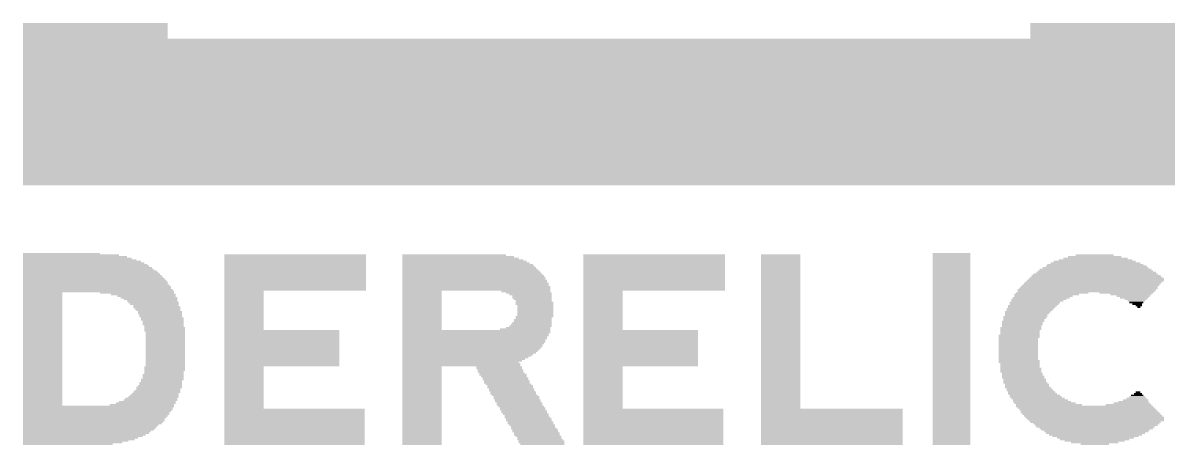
# Model space of a CAD drawing. Extents: x -0.1 to 54.1, y -0.1 to 65.1.
# Drawn here: x 11.67 to 26.31, y 27.13 to 32.49 of the extents above; entities that cross this region are included whole.
import ezdxf

# ---------------------------------------------------------------- set-up
doc = ezdxf.new("R2010")
doc.units = 0
doc.layers.add('21', color=253, linetype='CONTINUOUS')

# ---------------------------------------------------------------- blocks, each defined once
blk = doc.blocks.new('RECT')
blk.add_solid([(-0.5, -0.5), (0.5, -0.5), (-0.5, 0.5), (0.5, 0.5)])

msp = doc.modelspace()

# ---------------------------------------------------------------- block references
at = {"layer": '21', "yscale": 0.02}
for p, xscale in [((12.59, 32.48), 1.84), ((12.59, 32.46), 1.84), ((12.59, 32.44), 1.84), ((12.59, 32.42), 1.84), ((12.59, 32.4), 1.84), ((12.59, 32.38), 1.84), ((12.59, 32.36), 1.84), ((25.39, 32.48), 1.84), ((25.39, 32.46), 1.84), ((25.39, 32.44), 1.84), ((25.39, 32.42), 1.84), ((25.39, 32.4), 1.84), ((25.39, 32.38), 1.84), ((25.39, 32.36), 1.84), ((12.59, 32.34), 1.84), ((12.59, 32.32), 1.84), ((12.59, 32.3), 1.84), ((18.99, 32.28), 14.64), ((18.99, 32.26), 14.64), ((18.99, 32.24), 14.64), ((18.99, 32.22), 14.64), ((18.99, 32.2), 14.64), ((25.39, 32.34), 1.84), ((25.39, 32.32), 1.84), ((25.39, 32.3), 1.84), ((18.99, 32.18), 14.64), ((18.99, 32.16), 14.64), ((18.99, 32.14), 14.64), ((18.99, 32.12), 14.64), ((18.99, 32.1), 14.64), ((18.99, 32.08), 14.64), ((18.99, 32.06), 14.64), ((18.99, 32.04), 14.64), ((18.99, 32.02), 14.64), ((18.99, 32), 14.64), ((18.99, 31.98), 14.64), ((18.99, 31.96), 14.64), ((18.99, 31.94), 14.64), ((18.99, 31.92), 14.64), ((18.99, 31.9), 14.64), ((18.99, 31.88), 14.64), ((18.99, 31.86), 14.64), ((18.99, 31.84), 14.64), ((18.99, 31.82), 14.64), ((18.99, 31.8), 14.64), ((18.99, 31.78), 14.64), ((18.99, 31.76), 14.64), ((18.99, 31.74), 14.64), ((18.99, 31.72), 14.64), ((18.99, 31.7), 14.64), ((18.99, 31.68), 14.64), ((18.99, 31.66), 14.64), ((18.99, 31.64), 14.64), ((18.99, 31.62), 14.64), ((18.99, 31.6), 14.64), ((18.99, 31.58), 14.64), ((18.99, 31.56), 14.64), ((18.99, 31.54), 14.64), ((18.99, 31.52), 14.64), ((18.99, 31.5), 14.64), ((18.99, 31.48), 14.64), ((18.99, 31.46), 14.64), ((18.99, 31.44), 14.64), ((18.99, 31.42), 14.64), ((18.99, 31.4), 14.64), ((18.99, 31.38), 14.64), ((18.99, 31.36), 14.64), ((18.99, 31.34), 14.64), ((18.99, 31.32), 14.64), ((18.99, 31.3), 14.64), ((18.99, 31.28), 14.64), ((18.99, 31.26), 14.64), ((18.99, 31.24), 14.64), ((18.99, 31.22), 14.64), ((18.99, 31.2), 14.64), ((18.99, 31.18), 14.64), ((18.99, 31.16), 14.64), ((18.99, 31.14), 14.64), ((18.99, 31.12), 14.64), ((18.99, 31.1), 14.64), ((18.99, 31.08), 14.64), ((18.99, 31.06), 14.64), ((18.99, 31.04), 14.64), ((18.99, 31.02), 14.64), ((18.99, 31), 14.64), ((18.99, 30.98), 14.64), ((18.99, 30.96), 14.64), ((18.99, 30.94), 14.64), ((18.99, 30.92), 14.64), ((18.99, 30.9), 14.64), ((18.99, 30.88), 14.64), ((18.99, 30.86), 14.64), ((18.99, 30.84), 14.64), ((18.99, 30.82), 14.64), ((18.99, 30.8), 14.64), ((18.99, 30.78), 14.64), ((18.99, 30.76), 14.64), ((18.99, 30.74), 14.64), ((18.99, 30.72), 14.64), ((18.99, 30.7), 14.64), ((18.99, 30.68), 14.64), ((18.99, 30.66), 14.64), ((18.99, 30.64), 14.64), ((18.99, 30.62), 14.64), ((18.99, 30.6), 14.64), ((18.99, 30.58), 14.64), ((18.99, 30.56), 14.64), ((18.99, 30.54), 14.64), ((18.99, 30.52), 14.64), ((18.99, 30.5), 14.64), ((18.99, 30.48), 14.64), ((18.99, 30.46), 14.64), ((18.99, 30.44), 14.64), ((12.16, 29.56), 0.98), ((12.28, 29.54), 1.22), ((12.33, 29.52), 1.32), ((12.36, 29.5), 1.38), ((12.39, 29.48), 1.44), ((12.42, 29.46), 1.5), ((12.44, 29.44), 1.54), ((12.46, 29.42), 1.58), ((15.13, 29.54), 1.8), ((15.13, 29.52), 1.8), ((15.13, 29.5), 1.8), ((15.13, 29.48), 1.8), ((15.13, 29.46), 1.8), ((15.13, 29.44), 1.8), ((15.13, 29.42), 1.8), ((17.15, 29.54), 1.32), ((17.2, 29.52), 1.42), ((17.23, 29.5), 1.48), ((17.26, 29.48), 1.54), ((17.28, 29.46), 1.58), ((17.3, 29.44), 1.62), ((17.32, 29.42), 1.66), ((19.69, 29.54), 1.8), ((19.69, 29.52), 1.8), ((19.69, 29.5), 1.8), ((19.69, 29.48), 1.8), ((19.69, 29.46), 1.8), ((19.69, 29.44), 1.8), ((19.69, 29.42), 1.8), ((21.3, 29.54), 0.5), ((21.3, 29.52), 0.5), ((21.3, 29.5), 0.5), ((21.3, 29.48), 0.5), ((21.3, 29.46), 0.5), ((21.3, 29.44), 0.5), ((21.3, 29.42), 0.5), ((23.47, 29.56), 0.48), ((23.47, 29.54), 0.48), ((23.47, 29.52), 0.48), ((23.47, 29.5), 0.48), ((23.47, 29.48), 0.48), ((23.47, 29.46), 0.48), ((23.47, 29.44), 0.48), ((23.47, 29.42), 0.48), ((25.3, 29.42), 1.22), ((25.3, 29.44), 1.14), ((25.29, 29.46), 1.04), ((25.3, 29.48), 0.94), ((25.3, 29.5), 0.82), ((25.29, 29.52), 0.68), ((25.29, 29.54), 0.48), ((12.47, 29.4), 1.6), ((12.49, 29.38), 1.64), ((12.5, 29.36), 1.66), ((12.52, 29.34), 1.7), ((12.53, 29.32), 1.72), ((12.54, 29.3), 1.74), ((12.55, 29.28), 1.76), ((15.13, 29.4), 1.8), ((15.13, 29.38), 1.8), ((15.13, 29.36), 1.8), ((15.13, 29.34), 1.8), ((15.13, 29.32), 1.8), ((15.13, 29.3), 1.8), ((15.13, 29.28), 1.8), ((17.33, 29.4), 1.68), ((17.34, 29.38), 1.7), ((17.35, 29.36), 1.72), ((17.36, 29.34), 1.74), ((17.37, 29.32), 1.76), ((17.38, 29.3), 1.78), ((17.39, 29.28), 1.8), ((19.69, 29.4), 1.8), ((19.69, 29.38), 1.8), ((19.69, 29.36), 1.8), ((19.69, 29.34), 1.8), ((19.69, 29.32), 1.8), ((19.69, 29.3), 1.8), ((19.69, 29.28), 1.8), ((21.3, 29.4), 0.5), ((21.3, 29.38), 0.5), ((21.3, 29.36), 0.5), ((21.3, 29.34), 0.5), ((21.3, 29.32), 0.5), ((21.3, 29.3), 0.5), ((21.3, 29.28), 0.5), ((23.47, 29.4), 0.48), ((23.47, 29.38), 0.48), ((23.47, 29.36), 0.48), ((23.47, 29.34), 0.48), ((23.47, 29.32), 0.48), ((23.47, 29.3), 0.48), ((23.47, 29.28), 0.48), ((25.31, 29.28), 1.64), ((25.3, 29.3), 1.58), ((25.31, 29.32), 1.52), ((25.3, 29.34), 1.46), ((25.3, 29.36), 1.42), ((25.3, 29.38), 1.34), ((25.31, 29.4), 1.28), ((12.56, 29.26), 1.78), ((12.57, 29.24), 1.8), ((12.58, 29.22), 1.82), ((12.59, 29.2), 1.84), ((12.59, 29.18), 1.84), ((12.6, 29.16), 1.86), ((12.61, 29.14), 1.88), ((15.13, 29.26), 1.8), ((15.13, 29.24), 1.8), ((15.13, 29.22), 1.8), ((15.13, 29.2), 1.8), ((15.13, 29.18), 1.8), ((15.13, 29.16), 1.8), ((15.13, 29.14), 1.8), ((17.4, 29.26), 1.82), ((17.4, 29.24), 1.82), ((17.41, 29.22), 1.84), ((17.41, 29.2), 1.84), ((17.42, 29.18), 1.86), ((17.42, 29.16), 1.86), ((17.43, 29.14), 1.88), ((19.69, 29.26), 1.8), ((19.69, 29.24), 1.8), ((19.69, 29.22), 1.8), ((19.69, 29.2), 1.8), ((19.69, 29.18), 1.8), ((19.69, 29.16), 1.8), ((19.69, 29.14), 1.8), ((21.3, 29.26), 0.5), ((21.3, 29.24), 0.5), ((21.3, 29.22), 0.5), ((21.3, 29.2), 0.5), ((21.3, 29.18), 0.5), ((21.3, 29.16), 0.5), ((21.3, 29.14), 0.5), ((23.47, 29.26), 0.48), ((23.47, 29.24), 0.48), ((23.47, 29.22), 0.48), ((23.47, 29.2), 0.48), ((23.47, 29.18), 0.48), ((23.47, 29.16), 0.48), ((23.47, 29.14), 0.48), ((25.22, 29.14), 1.74), ((25.24, 29.16), 1.74), ((25.26, 29.18), 1.74), ((25.28, 29.2), 1.74), ((25.3, 29.22), 1.74), ((25.31, 29.24), 1.72), ((25.31, 29.26), 1.68), ((12.61, 29.12), 1.88), ((12.62, 29.1), 1.9), ((12.63, 29.08), 1.92), ((11.92, 29.06), 0.5), ((11.92, 29.04), 0.5), ((11.92, 29.02), 0.5), ((11.92, 29), 0.5), ((11.92, 28.98), 0.5), ((13.12, 29.06), 0.94), ((13.2, 29.04), 0.82), ((13.24, 29.02), 0.74), ((13.27, 29), 0.72), ((13.29, 28.98), 0.68), ((15.13, 29.12), 1.8), ((15.13, 29.1), 1.8), ((14.48, 29.08), 0.5), ((14.48, 29.06), 0.5), ((14.48, 29.04), 0.5), ((14.48, 29.02), 0.5), ((14.48, 29), 0.5), ((14.48, 28.98), 0.5), ((17.43, 29.12), 1.88), ((17.43, 29.1), 1.88), ((16.74, 29.08), 0.5), ((16.74, 29.06), 0.5), ((16.74, 29.04), 0.5), ((16.74, 29.02), 0.5), ((16.74, 29), 0.5), ((16.74, 28.98), 0.5), ((18.06, 29.08), 0.62), ((18.1, 29.06), 0.58), ((18.12, 29.04), 0.54), ((18.14, 29.02), 0.5), ((18.14, 29), 0.5), ((18.15, 28.98), 0.48), ((19.69, 29.12), 1.8), ((19.69, 29.1), 1.8), ((19.04, 29.08), 0.5), ((19.04, 29.06), 0.5), ((19.04, 29.04), 0.5), ((19.04, 29.02), 0.5), ((19.04, 29), 0.5), ((19.04, 28.98), 0.5), ((21.3, 29.12), 0.5), ((21.3, 29.1), 0.5), ((21.3, 29.08), 0.5), ((21.3, 29.06), 0.5), ((21.3, 29.04), 0.5), ((21.3, 29.02), 0.5), ((21.3, 29), 0.5), ((21.3, 28.98), 0.5), ((23.47, 29.12), 0.48), ((23.47, 29.1), 0.48), ((23.47, 29.08), 0.48), ((23.47, 29.06), 0.48), ((23.47, 29.04), 0.48), ((23.47, 29.02), 0.48), ((23.47, 29), 0.48), ((23.47, 28.98), 0.48), ((24.58, 28.98), 0.7), ((24.61, 29), 0.72), ((24.68, 29.04), 0.82), ((24.64, 29.02), 0.74), ((24.75, 29.06), 0.92), ((25.19, 29.1), 1.76), ((25.18, 29.08), 1.74), ((25.21, 29.12), 1.76), ((25.69, 29.06), 0.68), ((25.75, 29.04), 0.52), ((25.78, 29.02), 0.42), ((25.79, 29), 0.36), ((25.81, 28.98), 0.28), ((11.92, 28.96), 0.5), ((11.92, 28.94), 0.5), ((11.92, 28.92), 0.5), ((11.92, 28.9), 0.5), ((11.92, 28.88), 0.5), ((11.92, 28.86), 0.5), ((11.92, 28.84), 0.5), ((13.31, 28.96), 0.64), ((13.33, 28.94), 0.64), ((13.34, 28.92), 0.62), ((13.36, 28.9), 0.58), ((13.37, 28.88), 0.6), ((13.38, 28.86), 0.58), ((13.39, 28.84), 0.56), ((14.48, 28.96), 0.5), ((14.48, 28.94), 0.5), ((14.48, 28.92), 0.5), ((14.48, 28.9), 0.5), ((14.48, 28.88), 0.5), ((14.48, 28.86), 0.5), ((14.48, 28.84), 0.5), ((16.74, 28.96), 0.5), ((16.74, 28.94), 0.5), ((16.74, 28.92), 0.5), ((16.74, 28.9), 0.5), ((16.74, 28.88), 0.5), ((16.74, 28.86), 0.5), ((16.74, 28.84), 0.5), ((18.16, 28.96), 0.46), ((18.17, 28.94), 0.48), ((18.17, 28.92), 0.48), ((18.18, 28.9), 0.46), ((18.18, 28.88), 0.46), ((18.18, 28.86), 0.46), ((18.18, 28.84), 0.46), ((19.04, 28.96), 0.5), ((19.04, 28.94), 0.5), ((19.04, 28.92), 0.5), ((19.04, 28.9), 0.5), ((19.04, 28.88), 0.5), ((19.04, 28.86), 0.5), ((19.04, 28.84), 0.5), ((21.3, 28.96), 0.5), ((21.3, 28.94), 0.5), ((21.3, 28.92), 0.5), ((21.3, 28.9), 0.5), ((21.3, 28.88), 0.5), ((21.3, 28.86), 0.5), ((21.3, 28.84), 0.5), ((23.47, 28.96), 0.48), ((23.47, 28.94), 0.48), ((23.47, 28.92), 0.48), ((23.47, 28.9), 0.48), ((23.47, 28.88), 0.48), ((23.47, 28.86), 0.48), ((23.47, 28.84), 0.48), ((24.47, 28.86), 0.6), ((24.46, 28.84), 0.58), ((24.5, 28.9), 0.62), ((24.49, 28.88), 0.6), ((24.53, 28.94), 0.64), ((24.52, 28.92), 0.62), ((24.56, 28.96), 0.66), ((25.82, 28.96), 0.22), ((25.82, 28.94), 0.18), ((25.83, 28.92), 0.12), ((25.85, 28.9), 0.08), ((25.85, 28.88), 0.04), ((11.92, 28.82), 0.5), ((11.92, 28.8), 0.5), ((11.92, 28.78), 0.5), ((11.92, 28.76), 0.5), ((11.92, 28.74), 0.5), ((11.92, 28.72), 0.5), ((11.92, 28.7), 0.5), ((13.41, 28.82), 0.56), ((13.41, 28.8), 0.56), ((13.42, 28.78), 0.54), ((13.42, 28.76), 0.54), ((13.44, 28.74), 0.54), ((13.44, 28.72), 0.54), ((13.45, 28.7), 0.52), ((14.48, 28.82), 0.5), ((14.48, 28.8), 0.5), ((14.48, 28.78), 0.5), ((14.48, 28.76), 0.5), ((14.48, 28.74), 0.5), ((14.48, 28.72), 0.5), ((14.48, 28.7), 0.5), ((16.74, 28.82), 0.5), ((16.74, 28.8), 0.5), ((16.74, 28.78), 0.5), ((16.74, 28.76), 0.5), ((16.74, 28.74), 0.5), ((16.74, 28.72), 0.5), ((16.74, 28.7), 0.5), ((18.15, 28.72), 0.48), ((18.15, 28.7), 0.48), ((18.17, 28.76), 0.48), ((18.16, 28.74), 0.46), ((18.18, 28.82), 0.46), ((18.18, 28.8), 0.46), ((18.18, 28.78), 0.46), ((19.04, 28.82), 0.5), ((19.04, 28.8), 0.5), ((19.04, 28.78), 0.5), ((19.04, 28.76), 0.5), ((19.04, 28.74), 0.5), ((19.04, 28.72), 0.5), ((19.04, 28.7), 0.5), ((21.3, 28.82), 0.5), ((21.3, 28.8), 0.5), ((21.3, 28.78), 0.5), ((21.3, 28.76), 0.5), ((21.3, 28.74), 0.5), ((21.3, 28.72), 0.5), ((21.3, 28.7), 0.5), ((23.47, 28.82), 0.48), ((23.47, 28.8), 0.48), ((23.47, 28.78), 0.48), ((23.47, 28.76), 0.48), ((23.47, 28.74), 0.48), ((23.47, 28.72), 0.48), ((23.47, 28.7), 0.48), ((24.38, 28.7), 0.54), ((24.41, 28.76), 0.56), ((24.4, 28.74), 0.54), ((24.39, 28.72), 0.52), ((24.44, 28.82), 0.58), ((24.43, 28.8), 0.56), ((24.42, 28.78), 0.54), ((11.92, 28.68), 0.5), ((11.92, 28.66), 0.5), ((11.92, 28.64), 0.5), ((11.92, 28.62), 0.5), ((11.92, 28.6), 0.5), ((11.92, 28.58), 0.5), ((11.92, 28.56), 0.5), ((11.92, 28.54), 0.5), ((13.45, 28.68), 0.52), ((13.45, 28.66), 0.52), ((13.46, 28.64), 0.5), ((13.47, 28.62), 0.52), ((13.47, 28.6), 0.52), ((13.47, 28.58), 0.52), ((13.48, 28.56), 0.5), ((13.48, 28.54), 0.5), ((14.48, 28.68), 0.5), ((14.48, 28.66), 0.5), ((14.48, 28.64), 0.5), ((14.48, 28.62), 0.5), ((14.48, 28.6), 0.5), ((14.96, 28.58), 1.46), ((14.96, 28.56), 1.46), ((14.96, 28.54), 1.46), ((16.74, 28.68), 0.5), ((16.74, 28.66), 0.5), ((16.74, 28.64), 0.5), ((16.74, 28.62), 0.5), ((16.74, 28.6), 0.5), ((17.43, 28.58), 1.88), ((17.43, 28.56), 1.88), ((17.42, 28.54), 1.86), ((18.05, 28.6), 0.64), ((18.09, 28.62), 0.56), ((18.12, 28.64), 0.54), ((18.13, 28.66), 0.52), ((18.14, 28.68), 0.5), ((19.04, 28.68), 0.5), ((19.04, 28.66), 0.5), ((19.04, 28.64), 0.5), ((19.04, 28.62), 0.5), ((19.04, 28.6), 0.5), ((19.52, 28.58), 1.46), ((19.52, 28.56), 1.46), ((19.52, 28.54), 1.46), ((21.3, 28.68), 0.5), ((21.3, 28.66), 0.5), ((21.3, 28.64), 0.5), ((21.3, 28.62), 0.5), ((21.3, 28.6), 0.5), ((21.3, 28.58), 0.5), ((21.3, 28.56), 0.5), ((21.3, 28.54), 0.5), ((23.47, 28.68), 0.48), ((23.47, 28.66), 0.48), ((23.47, 28.64), 0.48), ((23.47, 28.62), 0.48), ((23.47, 28.6), 0.48), ((23.47, 28.58), 0.48), ((23.47, 28.56), 0.48), ((23.47, 28.54), 0.48), ((24.35, 28.62), 0.52), ((24.35, 28.6), 0.52), ((24.34, 28.58), 0.5), ((24.34, 28.56), 0.5), ((24.34, 28.54), 0.5), ((24.37, 28.68), 0.52), ((24.37, 28.66), 0.52), ((24.36, 28.64), 0.5), ((11.92, 28.52), 0.5), ((11.92, 28.5), 0.5), ((11.92, 28.48), 0.5), ((11.92, 28.46), 0.5), ((11.92, 28.44), 0.5), ((11.92, 28.42), 0.5), ((11.92, 28.4), 0.5), ((13.48, 28.52), 0.5), ((13.48, 28.5), 0.5), ((13.48, 28.48), 0.5), ((13.48, 28.46), 0.5), ((13.48, 28.44), 0.5), ((13.48, 28.42), 0.5), ((13.48, 28.4), 0.5), ((14.96, 28.52), 1.46), ((14.96, 28.5), 1.46), ((14.96, 28.48), 1.46), ((14.96, 28.46), 1.46), ((14.96, 28.44), 1.46), ((14.96, 28.42), 1.46), ((14.96, 28.4), 1.46), ((17.42, 28.52), 1.86), ((17.41, 28.5), 1.84), ((17.41, 28.48), 1.84), ((17.4, 28.46), 1.82), ((17.4, 28.44), 1.82), ((17.39, 28.42), 1.8), ((17.38, 28.4), 1.78), ((19.52, 28.52), 1.46), ((19.52, 28.5), 1.46), ((19.52, 28.48), 1.46), ((19.52, 28.46), 1.46), ((19.52, 28.44), 1.46), ((19.52, 28.42), 1.46), ((19.52, 28.4), 1.46), ((21.3, 28.52), 0.5), ((21.3, 28.5), 0.5), ((21.3, 28.48), 0.5), ((21.3, 28.46), 0.5), ((21.3, 28.44), 0.5), ((21.3, 28.42), 0.5), ((21.3, 28.4), 0.5), ((23.47, 28.52), 0.48), ((23.47, 28.5), 0.48), ((23.47, 28.48), 0.48), ((23.47, 28.46), 0.48), ((23.47, 28.44), 0.48), ((23.47, 28.42), 0.48), ((23.47, 28.4), 0.48), ((24.33, 28.52), 0.52), ((24.33, 28.5), 0.52), ((24.32, 28.48), 0.5), ((24.32, 28.46), 0.5), ((24.32, 28.44), 0.5), ((24.32, 28.42), 0.5), ((24.32, 28.4), 0.5), ((11.92, 28.38), 0.5), ((11.92, 28.36), 0.5), ((11.92, 28.34), 0.5), ((11.92, 28.32), 0.5), ((11.92, 28.3), 0.5), ((11.92, 28.28), 0.5), ((11.92, 28.26), 0.5), ((13.48, 28.38), 0.5), ((13.48, 28.36), 0.5), ((13.48, 28.34), 0.5), ((13.48, 28.32), 0.5), ((13.48, 28.3), 0.5), ((13.48, 28.28), 0.5), ((13.48, 28.26), 0.5), ((14.96, 28.38), 1.46), ((14.96, 28.36), 1.46), ((14.96, 28.34), 1.46), ((14.96, 28.32), 1.46), ((14.96, 28.3), 1.46), ((14.96, 28.28), 1.46), ((14.96, 28.26), 1.46), ((17.38, 28.38), 1.78), ((17.37, 28.36), 1.76), ((17.36, 28.34), 1.74), ((17.35, 28.32), 1.72), ((17.34, 28.3), 1.7), ((17.32, 28.28), 1.66), ((17.31, 28.26), 1.64), ((19.52, 28.38), 1.46), ((19.52, 28.36), 1.46), ((19.52, 28.34), 1.46), ((19.52, 28.32), 1.46), ((19.52, 28.3), 1.46), ((19.52, 28.28), 1.46), ((19.52, 28.26), 1.46), ((21.3, 28.38), 0.5), ((21.3, 28.36), 0.5), ((21.3, 28.34), 0.5), ((21.3, 28.32), 0.5), ((21.3, 28.3), 0.5), ((21.3, 28.28), 0.5), ((21.3, 28.26), 0.5), ((23.47, 28.38), 0.48), ((23.47, 28.36), 0.48), ((23.47, 28.34), 0.48), ((23.47, 28.32), 0.48), ((23.47, 28.3), 0.48), ((23.47, 28.28), 0.48), ((23.47, 28.26), 0.48), ((24.32, 28.38), 0.5), ((24.32, 28.36), 0.5), ((24.32, 28.34), 0.5), ((24.32, 28.32), 0.5), ((24.32, 28.3), 0.5), ((24.32, 28.28), 0.5), ((24.32, 28.26), 0.5), ((11.92, 28.24), 0.5), ((11.92, 28.22), 0.5), ((11.92, 28.2), 0.5), ((11.92, 28.18), 0.5), ((11.92, 28.16), 0.5), ((11.92, 28.14), 0.5), ((11.92, 28.12), 0.5), ((11.92, 28.1), 0.5), ((13.47, 28.12), 0.52), ((13.47, 28.1), 0.52), ((13.48, 28.24), 0.5), ((13.48, 28.22), 0.5), ((13.48, 28.2), 0.5), ((13.48, 28.18), 0.5), ((13.48, 28.16), 0.5), ((13.48, 28.14), 0.5), ((14.96, 28.24), 1.46), ((14.96, 28.22), 1.46), ((14.96, 28.2), 1.46), ((14.96, 28.18), 1.46), ((14.96, 28.16), 1.46), ((14.96, 28.14), 1.46), ((14.48, 28.12), 0.5), ((14.48, 28.1), 0.5), ((17.29, 28.24), 1.6), ((17.27, 28.22), 1.56), ((17.25, 28.2), 1.52), ((17.23, 28.18), 1.48), ((17.24, 28.16), 1.5), ((17.24, 28.14), 1.5), ((16.74, 28.12), 0.5), ((16.74, 28.1), 0.5), ((17.72, 28.12), 0.58), ((17.72, 28.1), 0.58), ((19.52, 28.24), 1.46), ((19.52, 28.22), 1.46), ((19.52, 28.2), 1.46), ((19.52, 28.18), 1.46), ((19.52, 28.16), 1.46), ((19.52, 28.14), 1.46), ((19.04, 28.12), 0.5), ((19.04, 28.1), 0.5), ((21.3, 28.24), 0.5), ((21.3, 28.22), 0.5), ((21.3, 28.2), 0.5), ((21.3, 28.18), 0.5), ((21.3, 28.16), 0.5), ((21.3, 28.14), 0.5), ((21.3, 28.12), 0.5), ((21.3, 28.1), 0.5), ((23.47, 28.24), 0.48), ((23.47, 28.22), 0.48), ((23.47, 28.2), 0.48), ((23.47, 28.18), 0.48), ((23.47, 28.16), 0.48), ((23.47, 28.14), 0.48), ((23.47, 28.12), 0.48), ((23.47, 28.1), 0.48), ((24.32, 28.24), 0.5), ((24.32, 28.22), 0.5), ((24.33, 28.2), 0.52), ((24.33, 28.18), 0.52), ((24.34, 28.16), 0.5), ((24.34, 28.14), 0.5), ((24.34, 28.12), 0.5), ((24.35, 28.1), 0.52), ((11.92, 28.08), 0.5), ((11.92, 28.06), 0.5), ((11.92, 28.04), 0.5), ((11.92, 28.02), 0.5), ((11.92, 28), 0.5), ((11.92, 27.98), 0.5), ((11.92, 27.96), 0.5), ((13.44, 27.96), 0.54), ((13.45, 28.02), 0.52), ((13.45, 28), 0.52), ((13.45, 27.98), 0.52), ((13.47, 28.08), 0.52), ((13.46, 28.06), 0.5), ((13.46, 28.04), 0.5), ((14.48, 28.08), 0.5), ((14.48, 28.06), 0.5), ((14.48, 28.04), 0.5), ((14.48, 28.02), 0.5), ((14.48, 28), 0.5), ((14.48, 27.98), 0.5), ((14.48, 27.96), 0.5), ((16.74, 28.08), 0.5), ((16.74, 28.06), 0.5), ((16.74, 28.04), 0.5), ((16.74, 28.02), 0.5), ((16.74, 28), 0.5), ((16.74, 27.98), 0.5), ((16.74, 27.96), 0.5), ((17.74, 28.08), 0.58), ((17.74, 28.06), 0.58), ((17.76, 28.04), 0.58), ((17.77, 28.02), 0.6), ((17.78, 28), 0.58), ((17.8, 27.98), 0.58), ((17.8, 27.96), 0.58), ((19.04, 28.08), 0.5), ((19.04, 28.06), 0.5), ((19.04, 28.04), 0.5), ((19.04, 28.02), 0.5), ((19.04, 28), 0.5), ((19.04, 27.98), 0.5), ((19.04, 27.96), 0.5), ((21.3, 28.08), 0.5), ((21.3, 28.06), 0.5), ((21.3, 28.04), 0.5), ((21.3, 28.02), 0.5), ((21.3, 28), 0.5), ((21.3, 27.98), 0.5), ((21.3, 27.96), 0.5), ((23.47, 28.08), 0.48), ((23.47, 28.06), 0.48), ((23.47, 28.04), 0.48), ((23.47, 28.02), 0.48), ((23.47, 28), 0.48), ((23.47, 27.98), 0.48), ((23.47, 27.96), 0.48), ((24.35, 28.08), 0.52), ((24.35, 28.06), 0.52), ((24.37, 28.04), 0.52), ((24.37, 28.02), 0.52), ((24.38, 28), 0.54), ((24.38, 27.98), 0.54), ((24.4, 27.96), 0.54), ((11.92, 27.94), 0.5), ((11.92, 27.92), 0.5), ((11.92, 27.9), 0.5), ((11.92, 27.88), 0.5), ((11.92, 27.86), 0.5), ((11.92, 27.84), 0.5), ((11.92, 27.82), 0.5), ((13.38, 27.82), 0.58), ((13.4, 27.86), 0.58), ((13.39, 27.84), 0.56), ((13.41, 27.88), 0.56), ((13.42, 27.92), 0.54), ((13.42, 27.9), 0.54), ((13.43, 27.94), 0.52), ((14.48, 27.94), 0.5), ((14.48, 27.92), 0.5), ((14.48, 27.9), 0.5), ((14.48, 27.88), 0.5), ((14.48, 27.86), 0.5), ((14.48, 27.84), 0.5), ((14.48, 27.82), 0.5), ((16.74, 27.94), 0.5), ((16.74, 27.92), 0.5), ((16.74, 27.9), 0.5), ((16.74, 27.88), 0.5), ((16.74, 27.86), 0.5), ((16.74, 27.84), 0.5), ((16.74, 27.82), 0.5), ((17.82, 27.94), 0.58), ((17.82, 27.92), 0.58), ((17.84, 27.9), 0.58), ((17.86, 27.88), 0.58), ((17.86, 27.86), 0.58), ((17.88, 27.84), 0.58), ((17.88, 27.82), 0.58), ((19.04, 27.94), 0.5), ((19.04, 27.92), 0.5), ((19.04, 27.9), 0.5), ((19.04, 27.88), 0.5), ((19.04, 27.86), 0.5), ((19.04, 27.84), 0.5), ((19.04, 27.82), 0.5), ((21.3, 27.94), 0.5), ((21.3, 27.92), 0.5), ((21.3, 27.9), 0.5), ((21.3, 27.88), 0.5), ((21.3, 27.86), 0.5), ((21.3, 27.84), 0.5), ((21.3, 27.82), 0.5), ((23.47, 27.94), 0.48), ((23.47, 27.92), 0.48), ((23.47, 27.9), 0.48), ((23.47, 27.88), 0.48), ((23.47, 27.86), 0.48), ((23.47, 27.84), 0.48), ((23.47, 27.82), 0.48), ((24.4, 27.94), 0.54), ((24.41, 27.92), 0.56), ((24.43, 27.9), 0.56), ((24.43, 27.88), 0.56), ((24.44, 27.86), 0.58), ((24.46, 27.84), 0.58), ((24.47, 27.82), 0.6), ((11.92, 27.8), 0.5), ((11.92, 27.78), 0.5), ((11.92, 27.76), 0.5), ((11.92, 27.74), 0.5), ((11.92, 27.72), 0.5), ((11.92, 27.7), 0.5), ((11.92, 27.68), 0.5), ((11.92, 27.66), 0.5), ((13.23, 27.66), 0.76), ((13.25, 27.68), 0.72), ((13.29, 27.7), 0.68), ((13.3, 27.72), 0.66), ((13.33, 27.74), 0.64), ((13.34, 27.76), 0.62), ((13.35, 27.78), 0.6), ((13.37, 27.8), 0.6), ((14.48, 27.8), 0.5), ((14.48, 27.78), 0.5), ((14.48, 27.76), 0.5), ((14.48, 27.74), 0.5), ((14.48, 27.72), 0.5), ((14.48, 27.7), 0.5), ((14.48, 27.68), 0.5), ((14.48, 27.66), 0.5), ((16.74, 27.8), 0.5), ((16.74, 27.78), 0.5), ((16.74, 27.76), 0.5), ((16.74, 27.74), 0.5), ((16.74, 27.72), 0.5), ((16.74, 27.7), 0.5), ((16.74, 27.68), 0.5), ((16.74, 27.66), 0.5), ((17.9, 27.8), 0.58), ((17.9, 27.78), 0.58), ((17.92, 27.76), 0.58), ((17.94, 27.74), 0.58), ((17.94, 27.72), 0.58), ((17.96, 27.7), 0.58), ((17.96, 27.68), 0.58), ((17.98, 27.66), 0.58), ((19.04, 27.8), 0.5), ((19.04, 27.78), 0.5), ((19.04, 27.76), 0.5), ((19.04, 27.74), 0.5), ((19.04, 27.72), 0.5), ((19.04, 27.7), 0.5), ((19.04, 27.68), 0.5), ((19.04, 27.66), 0.5), ((21.3, 27.8), 0.5), ((21.3, 27.78), 0.5), ((21.3, 27.76), 0.5), ((21.3, 27.74), 0.5), ((21.3, 27.72), 0.5), ((21.3, 27.7), 0.5), ((21.3, 27.68), 0.5), ((21.3, 27.66), 0.5), ((23.47, 27.8), 0.48), ((23.47, 27.78), 0.48), ((23.47, 27.76), 0.48), ((23.47, 27.74), 0.48), ((23.47, 27.72), 0.48), ((23.47, 27.7), 0.48), ((23.47, 27.68), 0.48), ((23.47, 27.66), 0.48), ((24.49, 27.8), 0.6), ((24.5, 27.78), 0.62), ((24.53, 27.76), 0.64), ((24.54, 27.74), 0.66), ((24.57, 27.72), 0.68), ((24.6, 27.7), 0.7), ((24.62, 27.68), 0.74), ((24.66, 27.66), 0.78), ((25.76, 27.66), 0.46), ((25.78, 27.68), 0.38), ((25.81, 27.7), 0.32), ((25.82, 27.72), 0.26), ((25.83, 27.74), 0.2), ((25.83, 27.76), 0.16), ((25.84, 27.78), 0.1), ((25.84, 27.8), 0.06), ((11.92, 27.64), 0.5), ((12.63, 27.62), 1.92), ((12.62, 27.6), 1.9), ((12.62, 27.58), 1.9), ((12.61, 27.56), 1.88), ((12.6, 27.54), 1.86), ((12.6, 27.52), 1.86), ((13.18, 27.64), 0.82), ((14.48, 27.64), 0.5), ((14.48, 27.62), 0.5), ((14.48, 27.6), 0.5), ((15.12, 27.58), 1.78), ((15.12, 27.56), 1.78), ((15.12, 27.54), 1.78), ((15.12, 27.52), 1.78), ((16.74, 27.64), 0.5), ((16.74, 27.62), 0.5), ((16.74, 27.6), 0.5), ((16.74, 27.58), 0.5), ((16.74, 27.56), 0.5), ((16.74, 27.54), 0.5), ((16.74, 27.52), 0.5), ((17.98, 27.64), 0.58), ((18, 27.62), 0.58), ((18.02, 27.6), 0.58), ((18.02, 27.58), 0.58), ((18.04, 27.56), 0.58), ((18.04, 27.54), 0.58), ((18.06, 27.52), 0.58), ((19.04, 27.64), 0.5), ((19.04, 27.62), 0.5), ((19.04, 27.6), 0.5), ((19.68, 27.58), 1.78), ((19.68, 27.56), 1.78), ((19.68, 27.54), 1.78), ((19.68, 27.52), 1.78), ((21.3, 27.64), 0.5), ((21.3, 27.62), 0.5), ((21.3, 27.6), 0.5), ((21.95, 27.58), 1.8), ((21.95, 27.56), 1.8), ((21.95, 27.54), 1.8), ((21.95, 27.52), 1.8), ((23.47, 27.64), 0.48), ((23.47, 27.62), 0.48), ((23.47, 27.6), 0.48), ((23.47, 27.58), 0.48), ((23.47, 27.56), 0.48), ((23.47, 27.54), 0.48), ((23.47, 27.52), 0.48), ((24.71, 27.64), 0.84), ((25.16, 27.62), 1.74), ((25.18, 27.6), 1.74), ((25.2, 27.58), 1.74), ((25.22, 27.56), 1.74), ((25.23, 27.54), 1.76), ((25.25, 27.52), 1.76), ((25.72, 27.64), 0.58), ((12.59, 27.5), 1.84), ((12.58, 27.48), 1.82), ((12.57, 27.46), 1.8), ((12.57, 27.44), 1.8), ((12.56, 27.42), 1.78), ((12.55, 27.4), 1.76), ((12.53, 27.38), 1.72), ((15.12, 27.5), 1.78), ((15.12, 27.48), 1.78), ((15.12, 27.46), 1.78), ((15.12, 27.44), 1.78), ((15.12, 27.42), 1.78), ((15.12, 27.4), 1.78), ((15.12, 27.38), 1.78), ((16.74, 27.5), 0.5), ((16.74, 27.48), 0.5), ((16.74, 27.46), 0.5), ((16.74, 27.44), 0.5), ((16.74, 27.42), 0.5), ((16.74, 27.4), 0.5), ((16.74, 27.38), 0.5), ((18.07, 27.5), 0.56), ((18.08, 27.48), 0.58), ((18.1, 27.46), 0.58), ((18.1, 27.44), 0.58), ((18.12, 27.42), 0.58), ((18.12, 27.4), 0.58), ((18.14, 27.38), 0.58), ((19.68, 27.5), 1.78), ((19.68, 27.48), 1.78), ((19.68, 27.46), 1.78), ((19.68, 27.44), 1.78), ((19.68, 27.42), 1.78), ((19.68, 27.4), 1.78), ((19.68, 27.38), 1.78), ((21.95, 27.5), 1.8), ((21.95, 27.48), 1.8), ((21.95, 27.46), 1.8), ((21.95, 27.44), 1.8), ((21.95, 27.42), 1.8), ((21.95, 27.4), 1.8), ((21.95, 27.38), 1.8), ((23.47, 27.5), 0.48), ((23.47, 27.48), 0.48), ((23.47, 27.46), 0.48), ((23.47, 27.44), 0.48), ((23.47, 27.42), 0.48), ((23.47, 27.4), 0.48), ((23.47, 27.38), 0.48), ((25.27, 27.5), 1.76), ((25.29, 27.48), 1.76), ((25.3, 27.46), 1.74), ((25.31, 27.44), 1.72), ((25.3, 27.42), 1.66), ((25.31, 27.4), 1.6), ((25.31, 27.38), 1.56), ((12.52, 27.36), 1.7), ((12.51, 27.34), 1.68), ((12.5, 27.32), 1.66), ((12.48, 27.3), 1.62), ((12.47, 27.28), 1.6), ((12.45, 27.26), 1.56), ((12.43, 27.24), 1.52), ((15.12, 27.36), 1.78), ((15.12, 27.34), 1.78), ((15.12, 27.32), 1.78), ((15.12, 27.3), 1.78), ((15.12, 27.28), 1.78), ((15.12, 27.26), 1.78), ((15.12, 27.24), 1.78), ((16.74, 27.36), 0.5), ((16.74, 27.34), 0.5), ((16.74, 27.32), 0.5), ((16.74, 27.3), 0.5), ((16.74, 27.28), 0.5), ((16.74, 27.26), 0.5), ((16.74, 27.24), 0.5), ((18.15, 27.36), 0.56), ((18.16, 27.34), 0.58), ((18.18, 27.32), 0.58), ((18.18, 27.3), 0.58), ((18.2, 27.28), 0.58), ((18.2, 27.26), 0.58), ((18.22, 27.24), 0.58), ((19.68, 27.36), 1.78), ((19.68, 27.34), 1.78), ((19.68, 27.32), 1.78), ((19.68, 27.3), 1.78), ((19.68, 27.28), 1.78), ((19.68, 27.26), 1.78), ((19.68, 27.24), 1.78), ((21.95, 27.36), 1.8), ((21.95, 27.34), 1.8), ((21.95, 27.32), 1.8), ((21.95, 27.3), 1.8), ((21.95, 27.28), 1.8), ((21.95, 27.26), 1.8), ((21.95, 27.24), 1.8), ((23.47, 27.36), 0.48), ((23.47, 27.34), 0.48), ((23.47, 27.32), 0.48), ((23.47, 27.3), 0.48), ((23.47, 27.28), 0.48), ((23.47, 27.26), 0.48), ((23.47, 27.24), 0.48), ((25.3, 27.36), 1.5), ((25.31, 27.34), 1.44), ((25.3, 27.32), 1.38), ((25.31, 27.3), 1.32), ((25.3, 27.28), 1.26), ((25.3, 27.26), 1.18), ((25.3, 27.24), 1.1), ((12.4, 27.22), 1.46), ((12.38, 27.2), 1.42), ((12.34, 27.18), 1.34), ((12.3, 27.16), 1.26), ((12.24, 27.14), 1.14), ((15.12, 27.22), 1.78), ((15.12, 27.2), 1.78), ((15.12, 27.18), 1.78), ((15.12, 27.16), 1.78), ((15.12, 27.14), 1.78), ((16.74, 27.22), 0.5), ((16.74, 27.2), 0.5), ((16.74, 27.18), 0.5), ((16.74, 27.16), 0.5), ((16.74, 27.14), 0.5), ((18.23, 27.22), 0.56), ((18.24, 27.2), 0.58), ((18.26, 27.18), 0.58), ((18.26, 27.16), 0.58), ((18.27, 27.14), 0.56), ((19.68, 27.22), 1.78), ((19.68, 27.2), 1.78), ((19.68, 27.18), 1.78), ((19.68, 27.16), 1.78), ((19.68, 27.14), 1.78), ((21.95, 27.22), 1.8), ((21.95, 27.2), 1.8), ((21.95, 27.18), 1.8), ((21.95, 27.16), 1.8), ((21.95, 27.14), 1.8), ((23.47, 27.22), 0.48), ((23.47, 27.2), 0.48), ((23.47, 27.18), 0.48), ((23.47, 27.16), 0.48), ((23.47, 27.14), 0.48), ((25.3, 27.22), 0.98), ((25.29, 27.2), 0.88), ((25.29, 27.18), 0.76), ((25.29, 27.16), 0.6), ((25.29, 27.14), 0.36)]:
    msp.add_blockref('RECT', p, dxfattribs=dict(at, xscale=xscale))

doc.saveas('drawing.dxf')
